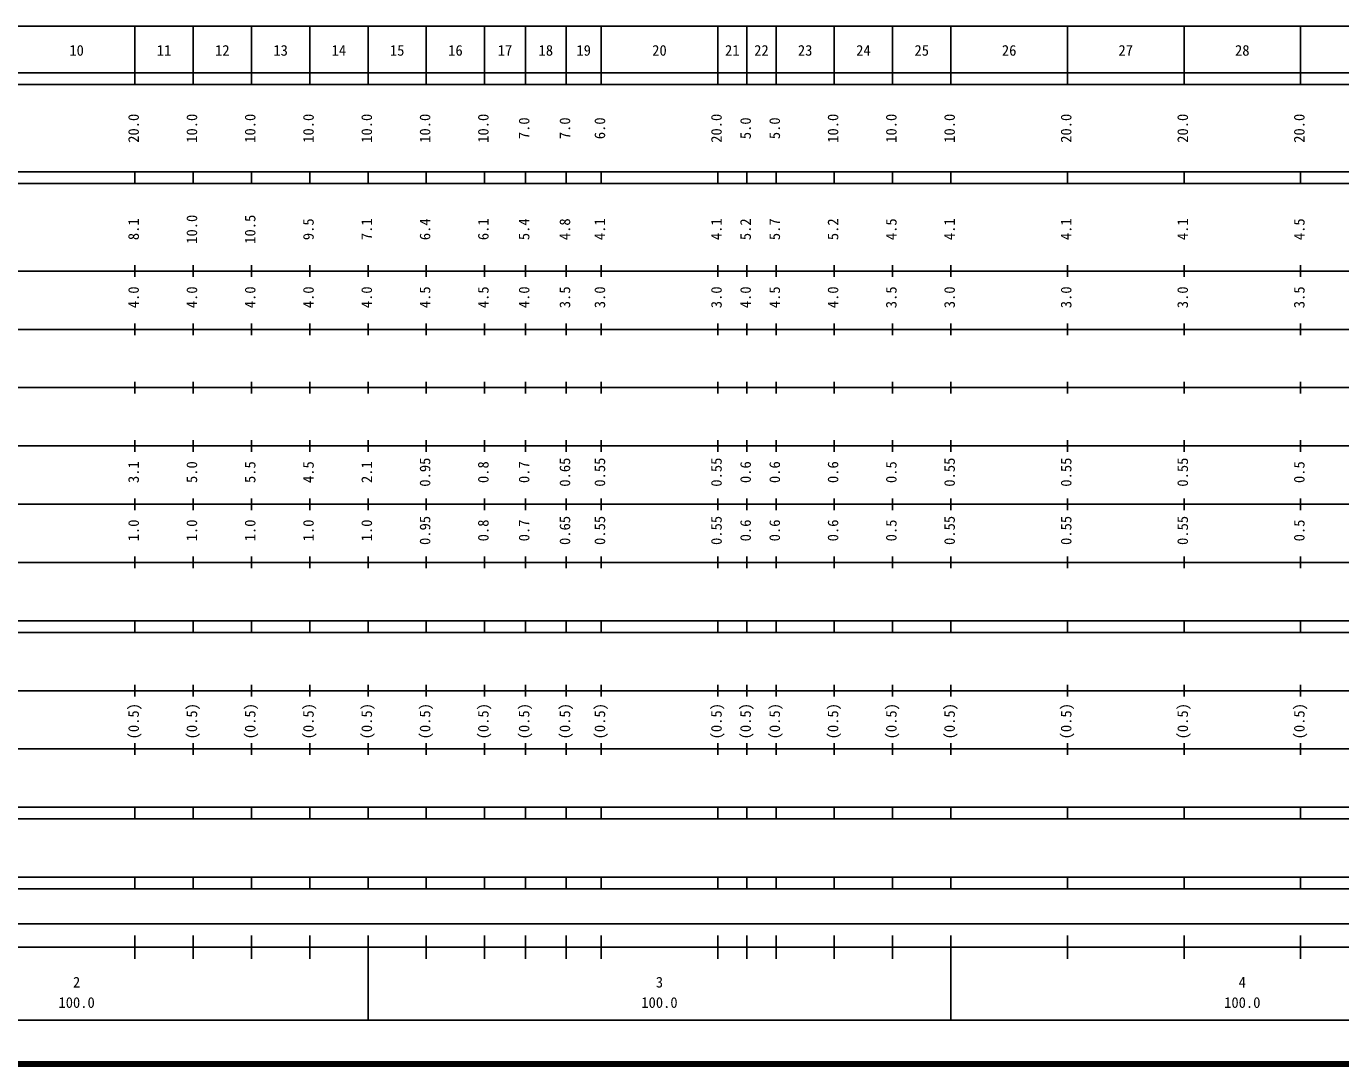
# Model space of a CAD drawing. Units: millimetres, scale not verified. Extents: x 40000 to 680000, y 20000 to 380000.
# Drawn here: x 209366 to 434885, y 20000 to 198000 of the extents above; entities that cross this region are included whole.
import ezdxf
from ezdxf.enums import TextEntityAlignment as Align

# ---------------------------------------------------------------- set-up
doc = ezdxf.new("R2010")
doc.units = ezdxf.units.MM
doc.header["$LTSCALE"] = 1000
doc.layers.add('M-TTL', color=2, linetype='Continuous', lineweight=140)
doc.layers.add('M-TTL-BAND', color=7, linetype='Continuous', lineweight=25)
doc.styles.add('ＭＳ ゴシック', font='')
doc.styles.get('ＭＳ ゴシック').set_extended_font_data('MS Gothic')

msp = doc.modelspace()

# ---------------------------------------------------------------- linework, layer by layer
at = {"layer": 'M-TTL'}
msp.add_line((40000, 20000), (680000, 20000), dxfattribs=at)
at = {"layer": 'M-TTL-BAND'}
for p, q in [((68000, 198000), (579000, 198000)), ((228000, 188000), (228000, 198000)), ((238000, 188000), (238000, 198000)), ((248000, 188000), (248000, 198000)), ((258000, 188000), (258000, 198000)), ((268000, 188000), (268000, 198000)), ((278000, 188000), (278000, 198000)), ((288000, 188000), (288000, 198000)), ((295000, 188000), (295000, 198000)), ((302000, 188000), (302000, 198000)), ((308000, 188000), (308000, 198000)), ((328000, 188000), (328000, 198000)), ((333000, 188000), (333000, 198000)), ((338000, 188000), (338000, 198000)), ((348000, 188000), (348000, 198000)), ((358000, 188000), (358000, 198000)), ((368000, 188000), (368000, 198000)), ((388000, 188000), (388000, 198000)), ((408000, 188000), (408000, 198000)), ((428000, 188000), (428000, 198000)), ((40000, 190000), (579000, 190000)), ((40000, 188000), (579000, 188000)), ((40000, 173000), (579000, 173000)), ((228000, 171000), (228000, 173000)), ((238000, 171000), (238000, 173000)), ((248000, 171000), (248000, 173000)), ((258000, 171000), (258000, 173000)), ((268000, 171000), (268000, 173000)), ((278000, 171000), (278000, 173000)), ((288000, 171000), (288000, 173000)), ((295000, 171000), (295000, 173000)), ((302000, 171000), (302000, 173000)), ((308000, 171000), (308000, 173000)), ((328000, 171000), (328000, 173000)), ((333000, 171000), (333000, 173000)), ((338000, 171000), (338000, 173000)), ((348000, 171000), (348000, 173000)), ((358000, 171000), (358000, 173000)), ((368000, 171000), (368000, 173000)), ((388000, 171000), (388000, 173000)), ((408000, 171000), (408000, 173000)), ((428000, 171000), (428000, 173000)), ((40000, 171000), (579000, 171000)), ((40000, 156000), (579000, 156000)), ((228000, 155000), (228000, 157000)), ((238000, 155000), (238000, 157000)), ((248000, 155000), (248000, 157000)), ((258000, 155000), (258000, 157000)), ((268000, 155000), (268000, 157000)), ((278000, 155000), (278000, 157000)), ((288000, 155000), (288000, 157000)), ((295000, 155000), (295000, 157000)), ((302000, 155000), (302000, 157000)), ((308000, 155000), (308000, 157000)), ((328000, 155000), (328000, 157000)), ((333000, 155000), (333000, 157000)), ((338000, 155000), (338000, 157000)), ((348000, 155000), (348000, 157000)), ((358000, 155000), (358000, 157000)), ((368000, 155000), (368000, 157000)), ((388000, 155000), (388000, 157000)), ((408000, 155000), (408000, 157000)), ((428000, 155000), (428000, 157000)), ((228000, 145000), (228000, 147000)), ((238000, 145000), (238000, 147000)), ((248000, 145000), (248000, 147000)), ((258000, 145000), (258000, 147000)), ((268000, 145000), (268000, 147000)), ((278000, 145000), (278000, 147000)), ((288000, 145000), (288000, 147000)), ((295000, 145000), (295000, 147000)), ((302000, 145000), (302000, 147000)), ((308000, 145000), (308000, 147000)), ((328000, 145000), (328000, 147000)), ((333000, 145000), (333000, 147000)), ((338000, 145000), (338000, 147000)), ((348000, 145000), (348000, 147000)), ((358000, 145000), (358000, 147000)), ((368000, 145000), (368000, 147000)), ((388000, 145000), (388000, 147000)), ((408000, 145000), (408000, 147000)), ((428000, 145000), (428000, 147000)), ((46000, 146000), (579000, 146000)), ((52000, 136000), (579000, 136000)), ((228000, 135000), (228000, 137000)), ((238000, 135000), (238000, 137000)), ((248000, 135000), (248000, 137000)), ((258000, 135000), (258000, 137000)), ((268000, 135000), (268000, 137000)), ((278000, 135000), (278000, 137000)), ((288000, 135000), (288000, 137000)), ((295000, 135000), (295000, 137000)), ((302000, 135000), (302000, 137000)), ((308000, 135000), (308000, 137000)), ((328000, 135000), (328000, 137000)), ((333000, 135000), (333000, 137000)), ((338000, 135000), (338000, 137000)), ((348000, 135000), (348000, 137000)), ((358000, 135000), (358000, 137000)), ((368000, 135000), (368000, 137000)), ((388000, 135000), (388000, 137000)), ((408000, 135000), (408000, 137000)), ((428000, 135000), (428000, 137000)), ((228000, 125000), (228000, 127000)), ((238000, 125000), (238000, 127000)), ((248000, 125000), (248000, 127000)), ((258000, 125000), (258000, 127000)), ((268000, 125000), (268000, 127000)), ((278000, 125000), (278000, 127000)), ((288000, 125000), (288000, 127000)), ((295000, 125000), (295000, 127000)), ((302000, 125000), (302000, 127000)), ((308000, 125000), (308000, 127000)), ((328000, 125000), (328000, 127000)), ((333000, 125000), (333000, 127000)), ((338000, 125000), (338000, 127000)), ((348000, 125000), (348000, 127000)), ((358000, 125000), (358000, 127000)), ((368000, 125000), (368000, 127000)), ((388000, 125000), (388000, 127000)), ((408000, 125000), (408000, 127000)), ((428000, 125000), (428000, 127000)), ((46000, 126000), (579000, 126000)), ((52000, 116000), (579000, 116000)), ((228000, 115000), (228000, 117000)), ((238000, 115000), (238000, 117000)), ((248000, 115000), (248000, 117000)), ((258000, 115000), (258000, 117000)), ((268000, 115000), (268000, 117000)), ((278000, 115000), (278000, 117000)), ((288000, 115000), (288000, 117000)), ((295000, 115000), (295000, 117000)), ((302000, 115000), (302000, 117000)), ((308000, 115000), (308000, 117000)), ((328000, 115000), (328000, 117000)), ((333000, 115000), (333000, 117000)), ((338000, 115000), (338000, 117000)), ((348000, 115000), (348000, 117000)), ((358000, 115000), (358000, 117000)), ((368000, 115000), (368000, 117000)), ((388000, 115000), (388000, 117000)), ((408000, 115000), (408000, 117000)), ((428000, 115000), (428000, 117000)), ((46000, 106000), (579000, 106000)), ((228000, 105000), (228000, 107000)), ((238000, 105000), (238000, 107000)), ((248000, 105000), (248000, 107000)), ((258000, 105000), (258000, 107000)), ((268000, 105000), (268000, 107000)), ((278000, 105000), (278000, 107000)), ((288000, 105000), (288000, 107000)), ((295000, 105000), (295000, 107000)), ((302000, 105000), (302000, 107000)), ((308000, 105000), (308000, 107000)), ((328000, 105000), (328000, 107000)), ((333000, 105000), (333000, 107000)), ((338000, 105000), (338000, 107000)), ((348000, 105000), (348000, 107000)), ((358000, 105000), (358000, 107000)), ((368000, 105000), (368000, 107000)), ((388000, 105000), (388000, 107000)), ((408000, 105000), (408000, 107000)), ((428000, 105000), (428000, 107000)), ((40000, 96000), (579000, 96000)), ((228000, 94000), (228000, 96000)), ((238000, 94000), (238000, 96000)), ((248000, 94000), (248000, 96000)), ((258000, 94000), (258000, 96000)), ((268000, 94000), (268000, 96000)), ((278000, 94000), (278000, 96000)), ((288000, 94000), (288000, 96000)), ((295000, 94000), (295000, 96000)), ((302000, 94000), (302000, 96000)), ((308000, 94000), (308000, 96000)), ((328000, 94000), (328000, 96000)), ((333000, 94000), (333000, 96000)), ((338000, 94000), (338000, 96000)), ((348000, 94000), (348000, 96000)), ((358000, 94000), (358000, 96000)), ((368000, 94000), (368000, 96000)), ((388000, 94000), (388000, 96000)), ((408000, 94000), (408000, 96000)), ((428000, 94000), (428000, 96000)), ((40000, 94000), (579000, 94000)), ((49000, 84000), (579000, 84000)), ((228000, 83000), (228000, 85000)), ((238000, 83000), (238000, 85000)), ((248000, 83000), (248000, 85000)), ((258000, 83000), (258000, 85000)), ((268000, 83000), (268000, 85000)), ((278000, 83000), (278000, 85000)), ((288000, 83000), (288000, 85000)), ((295000, 83000), (295000, 85000)), ((302000, 83000), (302000, 85000)), ((308000, 83000), (308000, 85000)), ((328000, 83000), (328000, 85000)), ((333000, 83000), (333000, 85000)), ((338000, 83000), (338000, 85000)), ((348000, 83000), (348000, 85000)), ((358000, 83000), (358000, 85000)), ((368000, 83000), (368000, 85000)), ((388000, 83000), (388000, 85000)), ((408000, 83000), (408000, 85000)), ((428000, 83000), (428000, 85000)), ((228000, 73000), (228000, 75000)), ((238000, 73000), (238000, 75000)), ((248000, 73000), (248000, 75000)), ((258000, 73000), (258000, 75000)), ((268000, 73000), (268000, 75000)), ((278000, 73000), (278000, 75000)), ((288000, 73000), (288000, 75000)), ((295000, 73000), (295000, 75000)), ((302000, 73000), (302000, 75000)), ((308000, 73000), (308000, 75000)), ((328000, 73000), (328000, 75000)), ((333000, 73000), (333000, 75000)), ((338000, 73000), (338000, 75000)), ((348000, 73000), (348000, 75000)), ((358000, 73000), (358000, 75000)), ((368000, 73000), (368000, 75000)), ((388000, 73000), (388000, 75000)), ((408000, 73000), (408000, 75000)), ((428000, 73000), (428000, 75000)), ((40000, 74000), (579000, 74000)), ((40000, 64000), (579000, 64000)), ((228000, 62000), (228000, 64000)), ((238000, 62000), (238000, 64000)), ((248000, 62000), (248000, 64000)), ((258000, 62000), (258000, 64000)), ((268000, 62000), (268000, 64000)), ((278000, 62000), (278000, 64000)), ((288000, 62000), (288000, 64000)), ((295000, 62000), (295000, 64000)), ((302000, 62000), (302000, 64000)), ((308000, 62000), (308000, 64000)), ((328000, 62000), (328000, 64000)), ((333000, 62000), (333000, 64000)), ((338000, 62000), (338000, 64000)), ((348000, 62000), (348000, 64000)), ((358000, 62000), (358000, 64000)), ((368000, 62000), (368000, 64000)), ((388000, 62000), (388000, 64000)), ((408000, 62000), (408000, 64000)), ((428000, 62000), (428000, 64000)), ((40000, 62000), (579000, 62000)), ((40000, 52000), (579000, 52000)), ((228000, 50000), (228000, 52000)), ((238000, 50000), (238000, 52000)), ((248000, 50000), (248000, 52000)), ((258000, 50000), (258000, 52000)), ((268000, 50000), (268000, 52000)), ((278000, 50000), (278000, 52000)), ((288000, 50000), (288000, 52000)), ((295000, 50000), (295000, 52000)), ((302000, 50000), (302000, 52000)), ((308000, 50000), (308000, 52000)), ((328000, 50000), (328000, 52000)), ((333000, 50000), (333000, 52000)), ((338000, 50000), (338000, 52000)), ((348000, 50000), (348000, 52000)), ((358000, 50000), (358000, 52000)), ((368000, 50000), (368000, 52000)), ((388000, 50000), (388000, 52000)), ((408000, 50000), (408000, 52000)), ((428000, 50000), (428000, 52000)), ((40000, 50000), (579000, 50000)), ((71000, 44000), (565000, 44000)), ((228000, 38000), (228000, 42000)), ((238000, 38000), (238000, 42000)), ((248000, 38000), (248000, 42000)), ((258000, 38000), (258000, 42000)), ((268000, 27500), (268000, 42000)), ((278000, 38000), (278000, 42000)), ((288000, 38000), (288000, 42000)), ((295000, 38000), (295000, 42000)), ((302000, 38000), (302000, 42000)), ((308000, 38000), (308000, 42000)), ((328000, 38000), (328000, 42000)), ((333000, 38000), (333000, 42000)), ((338000, 38000), (338000, 42000)), ((348000, 38000), (348000, 42000)), ((358000, 38000), (358000, 42000)), ((368000, 27500), (368000, 42000)), ((388000, 38000), (388000, 42000)), ((408000, 38000), (408000, 42000)), ((428000, 38000), (428000, 42000)), ((40000, 40000), (579000, 40000)), ((68000, 27500), (579000, 27500))]:
    msp.add_line(p, q, dxfattribs=at)

# ---------------------------------------------------------------- texts
at = {"layer": 'M-TTL-BAND', "style": 'ＭＳ ゴシック'}
for s, p in [('10', (218000, 192405)), ('11', (233000, 192405)), ('12', (243000, 192405)), ('13', (253000, 192405)), ('14', (263000, 192405)), ('15', (273000, 192405)), ('16', (283000, 192405)), ('17', (291500, 192405)), ('18', (298500, 192405)), ('19', (305000, 192405)), ('20', (318000, 192405)), ('21', (330500, 192405)), ('22', (335500, 192405)), ('23', (343000, 192405)), ('24', (353000, 192405)), ('25', (363000, 192405)), ('26', (378000, 192405)), ('27', (398000, 192405)), ('28', (418000, 192405)), ('2', (218000, 32523)), ('3', (318000, 32523)), ('4', (418000, 32523)), ('100.0', (218000, 29033)), ('100.0', (318000, 29033)), ('100.0', (418000, 29033))]:
    msp.add_text(s, height=1833, dxfattribs=at).set_placement(p, align=Align.BOTTOM_CENTER)
for s, p in [('20.0', (229232, 180500)), ('10.0', (239232, 180500)), ('10.0', (249232, 180500)), ('10.0', (259232, 180500)), ('10.0', (269232, 180500)), ('10.0', (279232, 180500)), ('10.0', (289232, 180500)), ('20.0', (329232, 180500)), ('10.0', (349232, 180500)), ('10.0', (359232, 180500)), ('10.0', (369232, 180500)), ('20.0', (389232, 180500)), ('20.0', (409232, 180500)), ('20.0', (429232, 180500)), ('7.0', (296232, 180500)), ('7.0', (303232, 180500)), ('6.0', (309232, 180500)), ('5.0', (334232, 180500)), ('5.0', (339232, 180500)), ('8.1', (229232, 163174)), ('10.0', (239232, 163174)), ('10.5', (249232, 163174)), ('9.5', (259232, 163174)), ('7.1', (269232, 163174)), ('6.4', (279232, 163174)), ('6.1', (289232, 163174)), ('5.4', (296232, 163174)), ('4.8', (303232, 163174)), ('4.1', (309232, 163174)), ('4.1', (329232, 163174)), ('5.2', (334232, 163174)), ('5.7', (339232, 163174)), ('5.2', (349232, 163174)), ('4.5', (359232, 163174)), ('4.1', (369232, 163174)), ('4.1', (389232, 163174)), ('4.1', (409232, 163174)), ('4.5', (429232, 163174)), ('4.0', (229232, 151500)), ('4.0', (239232, 151500)), ('4.0', (249232, 151500)), ('4.0', (259232, 151500)), ('4.0', (269232, 151500)), ('4.5', (279232, 151500)), ('4.5', (289232, 151500)), ('4.0', (296232, 151500)), ('3.5', (303232, 151500)), ('3.0', (309232, 151500)), ('3.0', (329232, 151500)), ('4.0', (334232, 151500)), ('4.5', (339232, 151500)), ('4.0', (349232, 151500)), ('3.5', (359232, 151500)), ('3.0', (369232, 151500)), ('3.0', (389232, 151500)), ('3.0', (409232, 151500)), ('3.5', (429232, 151500)), ('3.1', (229232, 121500)), ('5.0', (239232, 121500)), ('5.5', (249232, 121500)), ('4.5', (259232, 121500)), ('2.1', (269232, 121500)), ('0.95', (279232, 121500)), ('0.8', (289232, 121500)), ('0.7', (296232, 121500)), ('0.65', (303232, 121500)), ('0.55', (309232, 121500)), ('0.55', (329232, 121500)), ('0.6', (334232, 121500)), ('0.6', (339232, 121500)), ('0.6', (349232, 121500)), ('0.5', (359232, 121500)), ('0.55', (369232, 121500)), ('0.55', (389232, 121500)), ('0.55', (409232, 121500)), ('0.5', (429232, 121500)), ('1.0', (229232, 111500)), ('1.0', (239232, 111500)), ('1.0', (249232, 111500)), ('1.0', (259232, 111500)), ('1.0', (269232, 111500)), ('0.95', (279232, 111500)), ('0.8', (289232, 111500)), ('0.7', (296232, 111500)), ('0.65', (303232, 111500)), ('0.55', (309232, 111500)), ('0.55', (329232, 111500)), ('0.6', (334232, 111500)), ('0.6', (339232, 111500)), ('0.6', (349232, 111500)), ('0.5', (359232, 111500)), ('0.55', (369232, 111500)), ('0.55', (389232, 111500)), ('0.55', (409232, 111500)), ('0.5', (429232, 111500)), ('(0.5)', (229232, 78764)), ('(0.5)', (239232, 78764)), ('(0.5)', (249232, 78764)), ('(0.5)', (259232, 78764)), ('(0.5)', (269232, 78764)), ('(0.5)', (279232, 78764)), ('(0.5)', (289232, 78764)), ('(0.5)', (296232, 78764)), ('(0.5)', (303232, 78764)), ('(0.5)', (309232, 78764)), ('(0.5)', (329232, 78764)), ('(0.5)', (334232, 78764)), ('(0.5)', (339232, 78764)), ('(0.5)', (349232, 78764)), ('(0.5)', (359232, 78764)), ('(0.5)', (369232, 78764)), ('(0.5)', (389232, 78764)), ('(0.5)', (409232, 78764)), ('(0.5)', (429232, 78764))]:
    msp.add_text(s, height=1833, rotation=90, dxfattribs=at).set_placement(p, align=Align.BOTTOM_CENTER)

doc.saveas('drawing.dxf')
